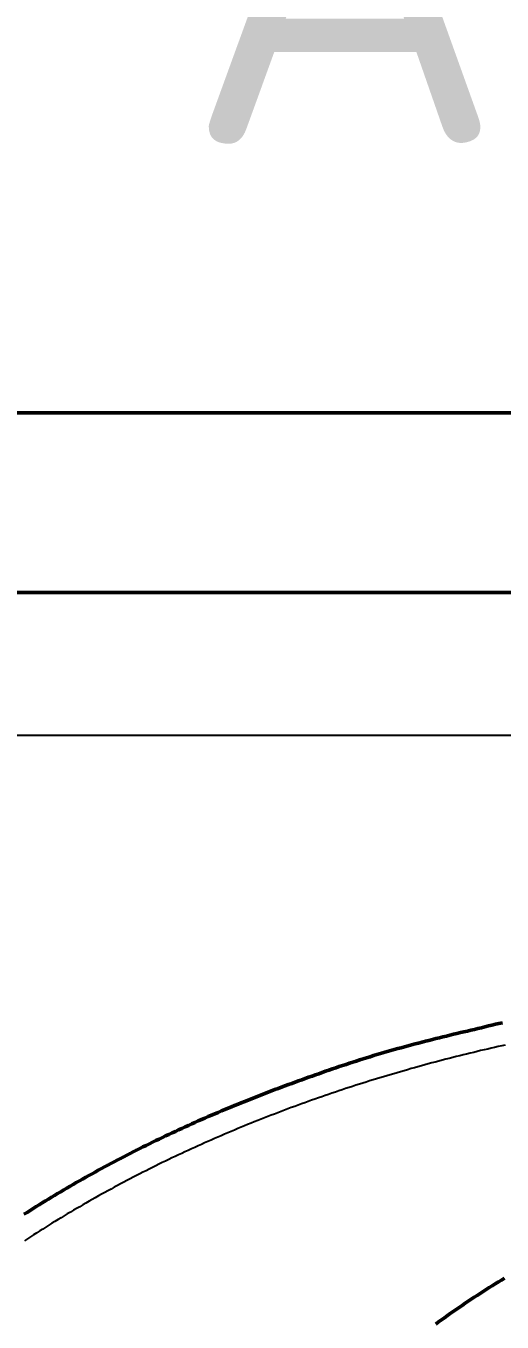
# Model space of a CAD drawing. Header units: millimetres. Extents: x 0 to 594, y 0 to 420.
# Drawn here: x 80.55 to 87.18, y 344.11 to 362.15 of the extents above; entities that cross this region are included whole.
import ezdxf
from ezdxf.enums import TextEntityAlignment as Align

# ---------------------------------------------------------------- set-up
doc = ezdxf.new("R2010")
doc.units = ezdxf.units.MM
doc.linetypes.add('ISO02-TRAZOS', pattern=[3.75, 3, -0.75])
for name, color, linetype, lineweight in [('01-VISIBLE', 7, 'CONTINUOUS', 50), ('02-OCULTA', 4, 'ISO02-TRAZOS', 25), ('04-COTA', 3, 'CONTINUOUS', 25), ('06-TEXTO', 7, 'CONTINUOUS', 25)]:
    doc.layers.add(name, color=color, linetype=linetype, lineweight=lineweight)
doc.styles.add('ISO3098', font='isocpeur.ttf')
doc.dimstyles.new('FLAMA-ISO', dxfattribs={"dimtxt": 3.5, "dimasz": 3, "dimexe": 2, "dimexo": 1, "dimgap": 1, "dimtad": 1, "dimdec": 1, "dimtxsty": 'ISO3098', "dimcen": 2.5, "dimclrd": 3, "dimclre": 3, "dimclrt": 3, "dimazin": 3, "dimtfac": 1, "dimtmove": 0, "dimatfit": 3, "dimlwd": 25, "dimlwe": 25})

msp = doc.modelspace()

# ---------------------------------------------------------------- linework, layer by layer
at = {"layer": '01-VISIBLE'}
for p, q in [((87.37, 356.766), (78.25, 356.766)), ((87.37, 354.266), (78.25, 354.266))]:
    msp.add_line(p, q, dxfattribs=at)
for points in [[(80.519, 345.611), (80.562, 345.638), (80.604, 345.665), (80.646, 345.691), (80.689, 345.718), (80.731, 345.744), (80.774, 345.771), (80.817, 345.797), (80.86, 345.823), (80.902, 345.849), (80.945, 345.875), (80.988, 345.901), (81.032, 345.926), (81.075, 345.952), (81.118, 345.977), (81.161, 346.002), (81.205, 346.027), (81.248, 346.052), (81.292, 346.077), (81.335, 346.102), (81.379, 346.126), (81.423, 346.151), (81.467, 346.175), (81.51, 346.199), (81.554, 346.223), (81.598, 346.247), (81.642, 346.271), (81.687, 346.295), (81.731, 346.318), (81.775, 346.342), (81.819, 346.365), (81.864, 346.388), (81.908, 346.411), (81.953, 346.434), (81.997, 346.457), (82.042, 346.48), (82.087, 346.503), (82.132, 346.525), (82.176, 346.548), (82.221, 346.57), (82.266, 346.592), (82.311, 346.614), (82.356, 346.636), (82.401, 346.658), (82.447, 346.68), (82.492, 346.701), (82.537, 346.723), (82.582, 346.744), (82.628, 346.765), (82.673, 346.786), (82.719, 346.807), (82.764, 346.828), (82.81, 346.849), (82.856, 346.87), (82.901, 346.89), (82.947, 346.91), (82.993, 346.931), (83.039, 346.951), (83.085, 346.971), (83.131, 346.991), (83.177, 347.01), (83.223, 347.03), (83.269, 347.049), (83.315, 347.069), (83.362, 347.088), (83.408, 347.107), (83.454, 347.126), (83.501, 347.145), (83.547, 347.164), (83.594, 347.183), (83.64, 347.201), (83.687, 347.22), (83.733, 347.238), (83.78, 347.256), (83.827, 347.274), (83.874, 347.292), (83.92, 347.31), (83.967, 347.328), (84.014, 347.346), (84.061, 347.363), (84.108, 347.381), (84.155, 347.398), (84.202, 347.416), (84.249, 347.433), (84.296, 347.45), (84.343, 347.467), (84.39, 347.484), (84.437, 347.501), (84.485, 347.518), (84.532, 347.535), (84.579, 347.551), (84.626, 347.568), (84.674, 347.585), (84.721, 347.601), (84.768, 347.617), (84.816, 347.634), (84.863, 347.65), (84.911, 347.666), (84.958, 347.682), (85.006, 347.698), (85.053, 347.713), (85.101, 347.729), (85.149, 347.744), (85.196, 347.76), (85.244, 347.775), (85.292, 347.79), (85.34, 347.804), (85.388, 347.819), (85.436, 347.834), (85.484, 347.848), (85.532, 347.862), (85.58, 347.876), (85.628, 347.89), (85.676, 347.903), (85.725, 347.917), (85.773, 347.93), (85.821, 347.944), (85.87, 347.957), (85.918, 347.97), (85.967, 347.982), (86.015, 347.995), (86.064, 348.008), (86.112, 348.02), (86.161, 348.032), (86.209, 348.044), (86.258, 348.057), (86.307, 348.069), (86.355, 348.081), (86.404, 348.092), (86.453, 348.104), (86.501, 348.116), (86.55, 348.128), (86.599, 348.139), (86.648, 348.151), (86.696, 348.162), (86.745, 348.174), (86.794, 348.185), (86.843, 348.197), (86.891, 348.208), (86.94, 348.22), (86.989, 348.232), (87.038, 348.243), (87.086, 348.255), (87.135, 348.267), (87.184, 348.278)], [(86.256, 344.083), (86.296, 344.113), (86.336, 344.142), (86.377, 344.172), (86.417, 344.201), (86.458, 344.23), (86.499, 344.259), (86.54, 344.288), (86.581, 344.316), (86.622, 344.344), (86.664, 344.372), (86.705, 344.4), (86.747, 344.428), (86.789, 344.456), (86.831, 344.483), (86.873, 344.51), (86.915, 344.537), (86.957, 344.564), (87, 344.591), (87.042, 344.617), (87.085, 344.643), (87.128, 344.669), (87.171, 344.695), (87.214, 344.72)]]:
    msp.add_lwpolyline(points, dxfattribs=at)
at = {"layer": '02-OCULTA'}
msp.add_lwpolyline([(87.223, 347.967), (87.174, 347.956), (87.125, 347.945), (87.076, 347.934), (87.028, 347.923), (86.979, 347.911), (86.93, 347.9), (86.881, 347.889), (86.832, 347.877), (86.784, 347.865), (86.735, 347.854), (86.686, 347.842), (86.638, 347.83), (86.589, 347.818), (86.54, 347.805), (86.492, 347.793), (86.443, 347.781), (86.395, 347.768), (86.346, 347.756), (86.298, 347.743), (86.249, 347.73), (86.201, 347.717), (86.152, 347.704), (86.104, 347.691), (86.056, 347.678), (86.007, 347.665), (85.959, 347.651), (85.911, 347.638), (85.863, 347.624), (85.814, 347.61), (85.766, 347.596), (85.718, 347.582), (85.67, 347.568), (85.622, 347.554), (85.574, 347.54), (85.526, 347.525), (85.478, 347.511), (85.43, 347.496), (85.382, 347.481), (85.334, 347.467), (85.286, 347.452), (85.238, 347.437), (85.191, 347.422), (85.143, 347.406), (85.095, 347.391), (85.048, 347.375), (85, 347.36), (84.952, 347.344), (84.905, 347.328), (84.857, 347.312), (84.81, 347.296), (84.762, 347.28), (84.715, 347.264), (84.667, 347.248), (84.62, 347.231), (84.573, 347.215), (84.526, 347.198), (84.478, 347.181), (84.431, 347.164), (84.384, 347.147), (84.337, 347.13), (84.29, 347.113), (84.243, 347.096), (84.196, 347.078), (84.149, 347.061), (84.102, 347.043), (84.055, 347.025), (84.008, 347.007), (83.962, 346.989), (83.915, 346.971), (83.868, 346.953), (83.821, 346.934), (83.775, 346.916), (83.728, 346.897), (83.682, 346.879), (83.635, 346.86), (83.589, 346.841), (83.543, 346.822), (83.496, 346.803), (83.45, 346.783), (83.404, 346.764), (83.358, 346.745), (83.312, 346.725), (83.265, 346.705), (83.219, 346.685), (83.173, 346.665), (83.128, 346.645), (83.082, 346.625), (83.036, 346.605), (82.99, 346.584), (82.944, 346.564), (82.899, 346.543), (82.853, 346.522), (82.808, 346.501), (82.762, 346.48), (82.717, 346.459), (82.671, 346.438), (82.626, 346.416), (82.581, 346.395), (82.535, 346.373), (82.49, 346.352), (82.445, 346.33), (82.4, 346.308), (82.355, 346.286), (82.31, 346.263), (82.265, 346.241), (82.221, 346.218), (82.176, 346.196), (82.131, 346.173), (82.087, 346.15), (82.042, 346.127), (81.998, 346.104), (81.953, 346.081), (81.909, 346.058), (81.865, 346.034), (81.82, 346.01), (81.776, 345.987), (81.732, 345.963), (81.688, 345.939), (81.644, 345.915), (81.6, 345.891), (81.556, 345.866), (81.513, 345.842), (81.469, 345.817), (81.426, 345.792), (81.382, 345.768), (81.339, 345.743), (81.295, 345.717), (81.252, 345.692), (81.209, 345.667), (81.166, 345.641), (81.122, 345.616), (81.079, 345.59), (81.037, 345.564), (80.994, 345.538), (80.951, 345.512), (80.908, 345.486), (80.866, 345.459), (80.823, 345.433), (80.781, 345.406), (80.738, 345.379), (80.696, 345.352), (80.654, 345.325), (80.612, 345.298), (80.57, 345.27), (80.528, 345.243)], dxfattribs=at)

# ---------------------------------------------------------------- texts
at = {"layer": '06-TEXTO', "style": 'ISO3098'}
msp.add_text('A', height=5, dxfattribs=at).set_placement((84.985, 363.021), align=Align.MIDDLE_CENTER)

# ---------------------------------------------------------------- dimensions: what is measured, and where the dimension line sits
at = {"layer": '04-COTA'}
msp.add_linear_dim(base=(53, 255), p1=(75.25, 255), p2=(89.75, 352.276), angle=90, dimstyle='FLAMA-ISO', override={"dimlfac": 10}, dxfattribs=at).render()

doc.saveas('drawing.dxf')
